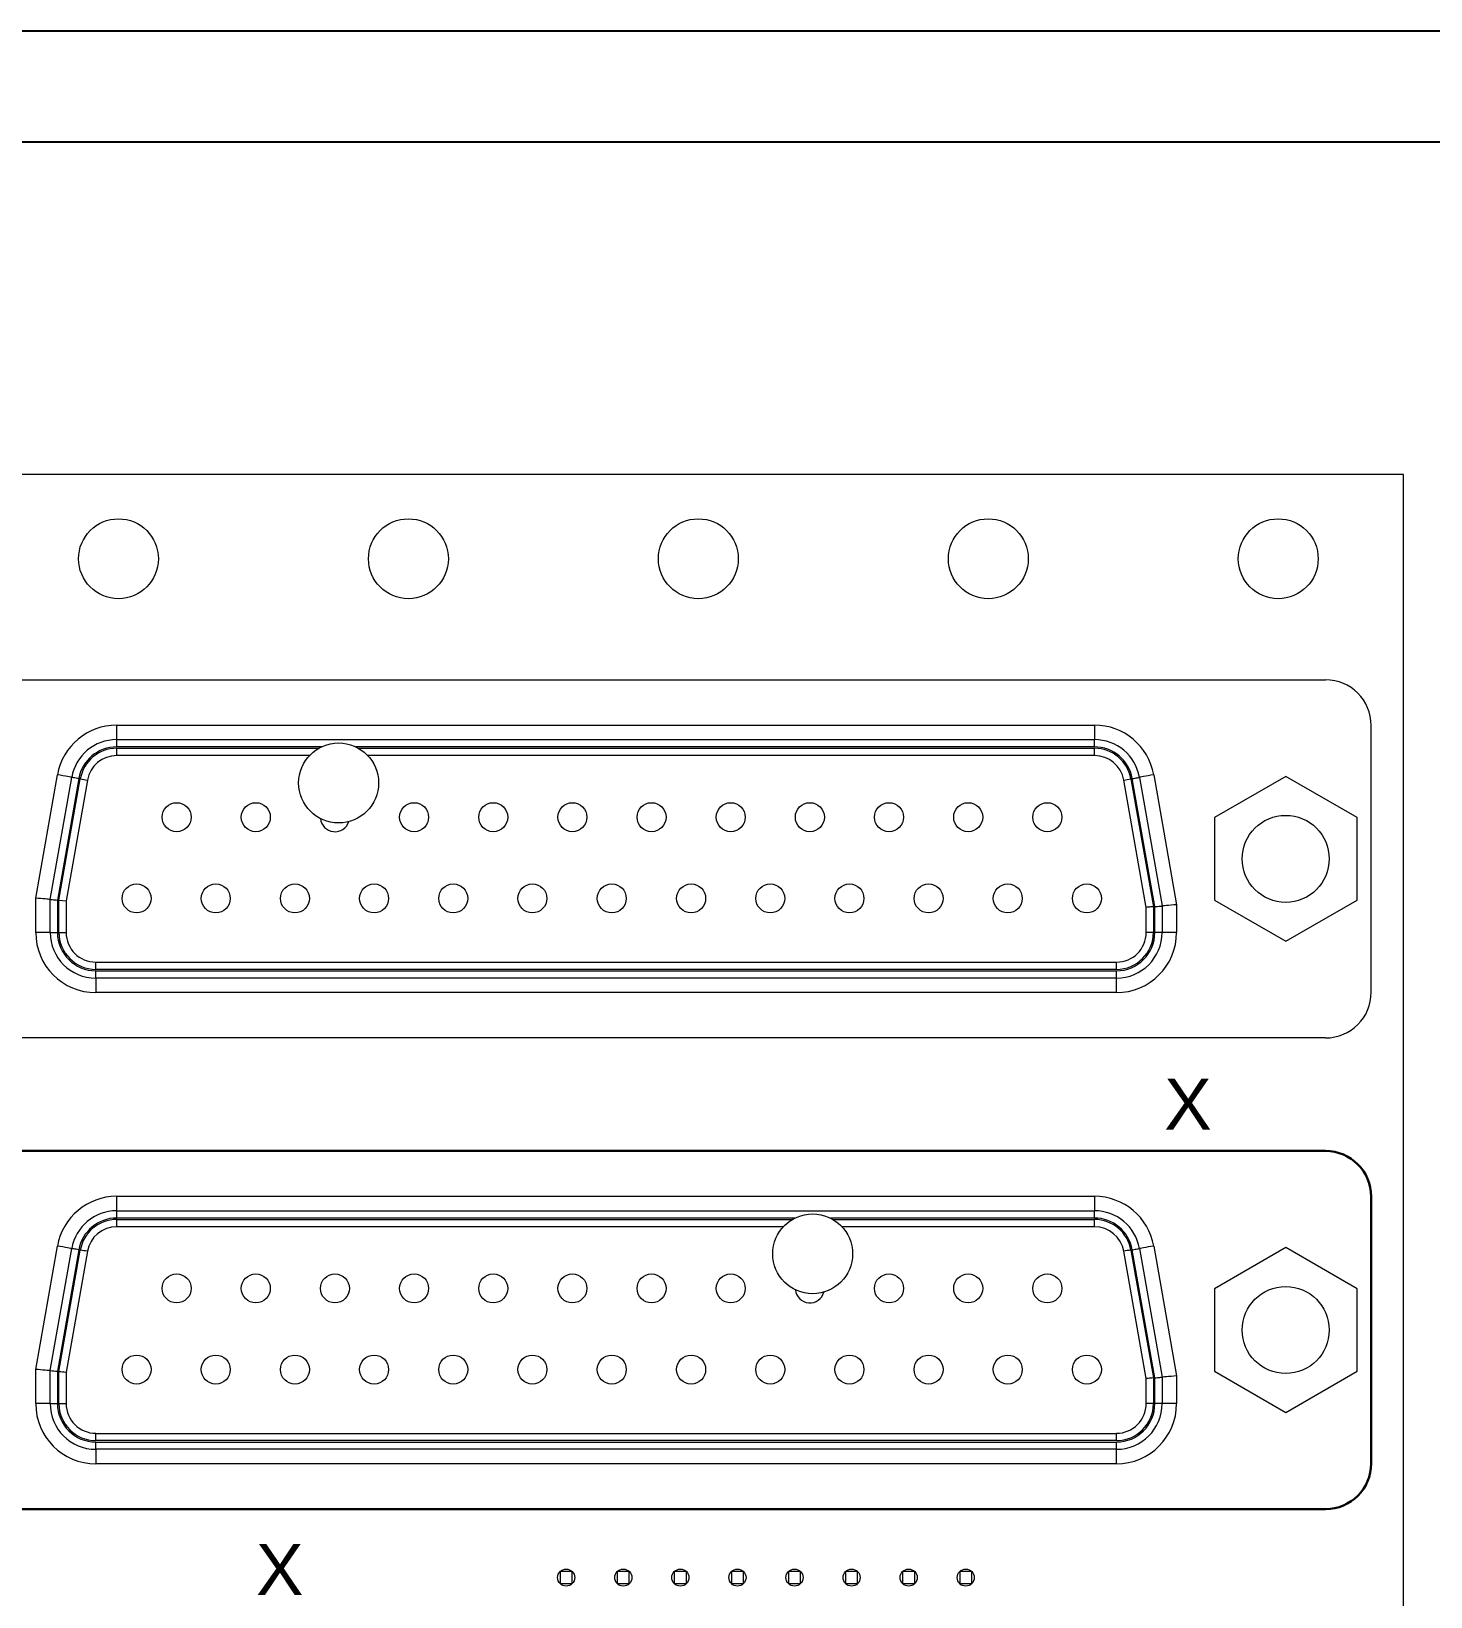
# Model space of a CAD drawing. Extents: x -194 to 239, y -574 to -265.
# Drawn here: x -55.7 to 20, y -349.3 to -264.6 of the extents above; entities that cross this region are included whole.
import ezdxf

# ---------------------------------------------------------------- set-up
doc = ezdxf.new("R2010")
doc.units = 0
doc.header["$LTSCALE"] = 0.5
doc.layers.get('0').update_dxf_attribs({"linetype": 'CONTINUOUS'})
doc.styles.get("Standard").update_dxf_attribs({"font": 'arial.ttf', "height": 3})

msp = doc.modelspace()

# ---------------------------------------------------------------- linework, layer by layer
for p, q in [((239.394, -264.62), (-194.257, -264.62)), ((233.394, -270.62), (-188.257, -270.62))]:
    msp.add_line(p, q)
at = {"color": 7, "linetype": 'Continuous', "lineweight": 5}
for p, q in [((18.542, -288.609), (-172.349, -288.609)), ((18.542, -486.929), (18.542, -288.609)), ((-62.649, -299.717), (14.323, -299.717)), ((-51.106, -302.169), (1.815, -302.169)), ((-51.106, -302.953), (-51.106, -302.169)), ((1.815, -302.169), (1.815, -302.953)), ((16.794, -316.625), (16.794, -302.188)), ((-51.106, -303.346), (-51.106, -302.953)), ((-51.106, -302.953), (1.815, -302.953)), ((1.815, -303.346), (1.815, -302.953)), ((-40.025, -303.346), (-51.106, -303.346)), ((-51.106, -303.816), (-51.106, -303.424)), ((-51.106, -303.424), (-40.174, -303.424)), ((-40.67, -303.816), (-51.106, -303.816)), ((1.815, -303.346), (-38.165, -303.346)), ((-38.015, -303.424), (1.815, -303.424)), ((1.815, -303.816), (-37.519, -303.816)), ((1.815, -303.816), (1.815, -303.424)), ((-55.49, -311.535), (-54.313, -304.859)), ((5.021, -304.859), (6.261, -311.888)), ((12.165, -304.948), (8.304, -307.177)), ((16.027, -307.177), (12.165, -304.948)), ((-54.705, -311.604), (-53.54, -304.996)), ((-53.153, -305.064), (-54.313, -311.638)), ((-54.234, -311.645), (-53.076, -305.077)), ((-52.69, -305.145), (-53.842, -311.679)), ((4.613, -312.032), (3.399, -305.145)), ((3.785, -305.077), (5.005, -311.998)), ((5.084, -311.991), (3.862, -305.064)), ((4.249, -304.996), (5.476, -311.957)), ((8.304, -307.177), (8.304, -311.636)), ((16.027, -311.636), (16.027, -307.177)), ((-55.49, -313.389), (-55.49, -311.535)), ((-54.705, -313.389), (-54.705, -311.604)), ((-54.313, -311.638), (-54.313, -313.389)), ((-54.234, -313.389), (-54.234, -311.645)), ((-54.234, -311.645), (-53.842, -311.679)), ((-53.842, -311.679), (-53.842, -313.389)), ((8.304, -311.636), (12.165, -313.866)), ((12.165, -313.866), (16.027, -311.636)), ((4.613, -313.389), (4.613, -312.032)), ((5.005, -311.998), (5.005, -313.389)), ((5.084, -313.389), (5.084, -311.991)), ((5.476, -311.957), (5.476, -313.389)), ((6.261, -311.888), (6.261, -313.389)), ((-54.705, -313.389), (-55.49, -313.389)), ((-54.705, -313.389), (-54.313, -313.389)), ((-54.234, -313.389), (-53.842, -313.389)), ((5.005, -313.389), (4.613, -313.389)), ((5.476, -313.389), (5.084, -313.389)), ((6.261, -313.389), (5.476, -313.389)), ((-52.233, -315.39), (-52.233, -314.997)), ((-52.233, -314.997), (3.005, -314.997)), ((3.005, -315.39), (3.005, -314.997)), ((3.005, -315.39), (-52.233, -315.39)), ((-52.233, -315.86), (-52.233, -315.468)), ((-52.233, -315.468), (3.005, -315.468)), ((-52.233, -315.86), (-52.233, -316.645)), ((3.005, -315.86), (-52.233, -315.86)), ((3.005, -315.86), (3.005, -315.468)), ((3.005, -316.645), (3.005, -315.86)), ((3.005, -316.645), (-52.233, -316.645)), ((14.323, -319.097), (-62.649, -319.097)), ((-51.106, -327.669), (1.815, -327.669)), ((-51.106, -328.454), (-51.106, -327.669)), ((1.815, -327.669), (1.815, -328.454)), ((-51.106, -328.846), (-51.106, -328.454)), ((-51.106, -328.454), (1.815, -328.454)), ((1.815, -328.846), (1.815, -328.454)), ((-14.399, -328.846), (-51.106, -328.846)), ((-51.106, -329.317), (-51.106, -328.924)), ((-51.106, -328.924), (-14.543, -328.924)), ((-15.027, -329.317), (-51.106, -329.317)), ((1.815, -328.846), (-12.475, -328.846)), ((-12.331, -328.924), (1.815, -328.924)), ((1.815, -329.317), (-11.848, -329.317)), ((1.815, -329.317), (1.815, -328.924)), ((-55.49, -337.036), (-54.313, -330.36)), ((5.021, -330.36), (6.261, -337.389)), ((-54.705, -337.104), (-53.54, -330.496)), ((-53.153, -330.564), (-54.313, -337.139)), ((-54.234, -337.145), (-53.076, -330.578)), ((-52.69, -330.646), (-53.842, -337.18)), ((4.613, -337.533), (3.399, -330.646)), ((3.785, -330.578), (5.005, -337.499)), ((5.084, -337.492), (3.862, -330.564)), ((4.249, -330.496), (5.476, -337.457)), ((12.165, -330.449), (8.304, -332.678)), ((16.027, -332.678), (12.165, -330.449)), ((8.304, -332.678), (8.304, -337.137)), ((16.027, -337.137), (16.027, -332.678)), ((-55.49, -338.889), (-55.49, -337.036)), ((-54.705, -338.889), (-54.705, -337.104)), ((-54.313, -337.139), (-54.313, -338.889)), ((-54.234, -338.889), (-54.234, -337.145)), ((-53.842, -337.18), (-53.842, -338.889)), ((8.304, -337.137), (12.165, -339.366)), ((12.165, -339.366), (16.027, -337.137)), ((4.613, -338.889), (4.613, -337.533)), ((5.005, -337.499), (5.005, -338.889)), ((5.084, -338.889), (5.084, -337.492)), ((5.476, -337.457), (5.476, -338.889)), ((6.261, -337.389), (6.261, -338.889)), ((-54.705, -338.889), (-55.49, -338.889)), ((-54.705, -338.889), (-54.313, -338.889)), ((-54.234, -338.889), (-53.842, -338.889)), ((5.005, -338.889), (4.613, -338.889)), ((5.476, -338.889), (5.084, -338.889)), ((6.261, -338.889), (5.476, -338.889)), ((-52.233, -340.89), (-52.233, -340.498)), ((-52.233, -340.498), (3.005, -340.498)), ((3.005, -340.89), (3.005, -340.498)), ((3.005, -340.89), (-52.233, -340.89)), ((-52.233, -341.361), (-52.233, -340.969)), ((-52.233, -340.969), (3.005, -340.969)), ((-52.233, -341.361), (-52.233, -342.146)), ((3.005, -341.361), (-52.233, -341.361)), ((3.005, -341.361), (3.005, -340.969)), ((3.005, -342.146), (3.005, -341.361)), ((3.005, -342.146), (-52.233, -342.146)), ((-27.084, -347.956), (-26.467, -347.956)), ((-27.084, -348.651), (-27.084, -347.956)), ((-26.467, -347.956), (-26.467, -348.651)), ((-23.995, -347.956), (-23.378, -347.956)), ((-23.995, -348.651), (-23.995, -347.956)), ((-23.378, -347.956), (-23.378, -348.651)), ((-20.906, -348.651), (-20.906, -347.956)), ((-20.906, -347.956), (-20.288, -347.956)), ((-20.288, -347.956), (-20.288, -348.651)), ((-17.817, -347.956), (-17.199, -347.956)), ((-17.817, -348.651), (-17.817, -347.956)), ((-17.199, -347.956), (-17.199, -348.651)), ((-14.728, -348.651), (-14.728, -347.956)), ((-14.728, -347.956), (-14.11, -347.956)), ((-14.11, -347.956), (-14.11, -348.651)), ((-11.639, -347.956), (-11.021, -347.956)), ((-11.639, -348.651), (-11.639, -347.956)), ((-11.021, -347.956), (-11.021, -348.651)), ((-8.55, -348.651), (-8.55, -347.956)), ((-8.55, -347.956), (-7.932, -347.956)), ((-7.932, -347.956), (-7.932, -348.651)), ((-5.461, -348.651), (-5.461, -347.956)), ((-5.461, -347.956), (-4.843, -347.956)), ((-4.843, -347.956), (-4.843, -348.651)), ((-26.467, -348.651), (-27.084, -348.651)), ((-23.378, -348.651), (-23.995, -348.651)), ((-20.288, -348.651), (-20.906, -348.651)), ((-17.199, -348.651), (-17.817, -348.651)), ((-14.11, -348.651), (-14.728, -348.651)), ((-11.021, -348.651), (-11.639, -348.651)), ((-7.932, -348.651), (-8.55, -348.651)), ((-4.843, -348.651), (-5.461, -348.651))]:
    msp.add_line(p, q, dxfattribs=at)
at = {"color": 1, "linetype": 'Continuous', "lineweight": 30}
for p, q in [((-62.649, -325.217), (14.323, -325.217)), ((16.794, -342.126), (16.794, -327.689)), ((14.323, -344.597), (-62.649, -344.597))]:
    msp.add_line(p, q, dxfattribs=at)
at = {"color": 7, "linetype": 'Continuous', "lineweight": 5, "flags": 128}
for points in [[(-53.54, -304.996), (-53.555, -304.993), (-53.599, -304.985), (-53.67, -304.973), (-53.766, -304.956), (-53.883, -304.935), (-54.017, -304.912), (-54.162, -304.886), (-54.313, -304.859)], [(5.021, -304.859), (4.871, -304.886), (4.726, -304.912), (4.592, -304.935), (4.475, -304.956), (4.379, -304.973), (4.308, -304.985), (4.264, -304.993), (4.249, -304.996)], [(-53.153, -305.064), (-53.229, -305.05), (-53.301, -305.038), (-53.368, -305.026), (-53.427, -305.016), (-53.475, -305.007), (-53.51, -305.001), (-53.532, -304.997), (-53.54, -304.996)], [(3.862, -305.064), (3.938, -305.05), (4.01, -305.038), (4.077, -305.026), (4.136, -305.016), (4.184, -305.007), (4.219, -305.001), (4.241, -304.997), (4.249, -304.996)], [(-54.705, -311.604), (-54.717, -311.603), (-54.752, -311.6), (-54.81, -311.595), (-54.889, -311.588), (-54.985, -311.579), (-55.097, -311.569), (-55.221, -311.559), (-55.353, -311.547), (-55.49, -311.535)], [(-54.705, -311.604), (-54.697, -311.604), (-54.675, -311.606), (-54.639, -311.61), (-54.59, -311.614), (-54.531, -311.619), (-54.463, -311.625), (-54.389, -311.631), (-54.313, -311.638)], [(5.005, -311.998), (4.929, -312.005), (4.855, -312.011), (4.787, -312.017), (4.728, -312.022), (4.679, -312.027), (4.643, -312.03), (4.621, -312.032), (4.613, -312.032)], [(5.084, -311.991), (5.16, -311.984), (5.234, -311.978), (5.302, -311.972), (5.361, -311.967), (5.41, -311.963), (5.446, -311.959), (5.469, -311.958), (5.476, -311.957)], [(6.261, -311.888), (6.108, -311.902), (5.961, -311.915), (5.825, -311.926), (5.706, -311.937), (5.608, -311.945), (5.536, -311.952), (5.491, -311.956), (5.476, -311.957)], [(-53.54, -330.496), (-53.555, -330.494), (-53.599, -330.486), (-53.67, -330.473), (-53.766, -330.456), (-53.883, -330.436), (-54.017, -330.412), (-54.162, -330.386), (-54.313, -330.36)], [(5.021, -330.36), (4.871, -330.386), (4.726, -330.412), (4.592, -330.436), (4.475, -330.456), (4.379, -330.473), (4.308, -330.486), (4.264, -330.494), (4.249, -330.496)], [(-53.153, -330.564), (-53.229, -330.551), (-53.301, -330.538), (-53.368, -330.526), (-53.427, -330.516), (-53.475, -330.508), (-53.51, -330.501), (-53.532, -330.497), (-53.54, -330.496)], [(3.862, -330.564), (3.938, -330.551), (4.01, -330.538), (4.077, -330.526), (4.136, -330.516), (4.184, -330.508), (4.219, -330.501), (4.241, -330.497), (4.249, -330.496)], [(-54.705, -337.104), (-54.717, -337.103), (-54.752, -337.1), (-54.81, -337.095), (-54.889, -337.088), (-54.985, -337.08), (-55.097, -337.07), (-55.221, -337.059), (-55.353, -337.048), (-55.49, -337.036)], [(5.005, -337.499), (4.929, -337.505), (4.855, -337.512), (4.787, -337.518), (4.728, -337.523), (4.679, -337.527), (4.643, -337.53), (4.621, -337.532), (4.613, -337.533)], [(5.084, -337.492), (5.16, -337.485), (5.234, -337.479), (5.302, -337.473), (5.361, -337.467), (5.41, -337.463), (5.446, -337.46), (5.469, -337.458), (5.476, -337.457)], [(6.261, -337.389), (6.108, -337.402), (5.961, -337.415), (5.825, -337.427), (5.706, -337.437), (5.608, -337.446), (5.536, -337.452), (5.491, -337.456), (5.476, -337.457)]]:
    msp.add_lwpolyline(points, dxfattribs=at)
at = {"color": 7, "linetype": 'Continuous', "lineweight": 5}
for centre, radius in [((-51.009, -293.165), 2.162), ((-35.317, -293.165), 2.162), ((-19.624, -293.165), 2.162), ((-3.932, -293.165), 2.162), ((11.761, -293.165), 2.162), ((-39.095, -305.298), 2.162), ((-47.861, -307.152), 0.785), ((-43.577, -307.152), 0.785), ((-35.009, -307.152), 0.785), ((-30.725, -307.152), 0.785), ((-26.441, -307.152), 0.785), ((-22.157, -307.152), 0.785), ((-17.873, -307.152), 0.785), ((-13.588, -307.152), 0.785), ((-9.304, -307.152), 0.785), ((-5.02, -307.152), 0.785), ((-0.736, -307.152), 0.785), ((12.165, -309.407), 2.354), ((-50.027, -311.546), 0.785), ((-45.743, -311.546), 0.785), ((-41.459, -311.546), 0.785), ((-37.174, -311.546), 0.785), ((-32.89, -311.546), 0.785), ((-28.606, -311.546), 0.785), ((-24.31, -311.546), 0.785), ((-20.015, -311.546), 0.785), ((-15.73, -311.546), 0.785), ((-11.446, -311.546), 0.785), ((-7.162, -311.546), 0.785), ((-2.878, -311.546), 0.785), ((1.406, -311.546), 0.785), ((-13.437, -330.783), 2.162), ((-47.861, -332.652), 0.785), ((-43.577, -332.652), 0.785), ((-39.293, -332.652), 0.785), ((-35.009, -332.652), 0.785), ((-30.725, -332.652), 0.785), ((-26.441, -332.652), 0.785), ((-22.157, -332.652), 0.785), ((-17.873, -332.652), 0.785), ((-9.304, -332.652), 0.785), ((-5.02, -332.652), 0.785), ((-0.736, -332.652), 0.785), ((12.165, -334.907), 2.354), ((-50.027, -337.046), 0.785), ((-45.743, -337.046), 0.785), ((-41.459, -337.046), 0.785), ((-37.174, -337.046), 0.785), ((-32.89, -337.046), 0.785), ((-28.606, -337.046), 0.785), ((-24.31, -337.046), 0.785), ((-20.015, -337.046), 0.785), ((-15.73, -337.046), 0.785), ((-11.446, -337.046), 0.785), ((-7.162, -337.046), 0.785), ((-2.878, -337.046), 0.785), ((1.406, -337.046), 0.785), ((-26.776, -348.305), 0.463), ((-23.686, -348.305), 0.463), ((-20.597, -348.305), 0.463), ((-17.508, -348.305), 0.463), ((-14.419, -348.305), 0.463), ((-11.33, -348.305), 0.463), ((-8.241, -348.305), 0.463), ((-5.152, -348.305), 0.463)]:
    msp.add_circle(centre, radius, dxfattribs=at)
for centre, radius, start, end in [((14.323, -302.188), 2.472, 0, 90), ((-51.106, -305.425), 3.256, 90, 170), ((1.815, -305.425), 3.256, 10, 90), ((-51.106, -305.425), 2.472, 90, 170), ((1.815, -305.425), 2.472, 10, 90), ((-51.106, -305.425), 2.079, 90, 170), ((-51.106, -305.425), 2.001, 90, 170), ((-51.106, -305.425), 1.608, 90, 170), ((1.815, -305.425), 2.079, 10, 90), ((1.815, -305.425), 2.001, 10, 90), ((1.815, -305.425), 1.608, 10, 90), ((-10.757, -66.249), 242.549, 259.95192, 260.04458), ((-33.194, -96.478), 211.851, 279.94636, 280.05247), ((-39.293, -307.152), 0.785, 185.39193, 342.39255), ((-52.233, -313.389), 3.256, 180, 270), ((-52.233, -313.389), 2.472, 180, 270), ((-52.233, -313.389), 2.079, 180, 270), ((-52.233, -313.389), 2.001, 180, 270), ((-52.233, -313.389), 1.608, 180, 270), ((3.005, -313.389), 3.256, 270, 0), ((3.005, -313.389), 2.079, 270, 0), ((3.005, -313.389), 2.001, 270, 0), ((3.005, -313.389), 2.472, 270, 0), ((3.005, -313.389), 1.608, 270, 0), ((14.323, -316.625), 2.472, 270, 0), ((-51.106, -330.925), 3.256, 90, 170), ((1.815, -330.925), 3.256, 10, 90), ((-51.106, -330.925), 2.472, 90, 170), ((1.815, -330.925), 2.472, 10, 90), ((-51.106, -330.925), 2.079, 90, 170), ((-51.106, -330.925), 2.001, 90, 170), ((-51.106, -330.925), 1.608, 90, 170), ((1.815, -330.925), 2.079, 10, 90), ((1.815, -330.925), 2.001, 10, 90), ((1.815, -330.925), 1.608, 10, 90), ((-75.963, -461.481), 132.889, 79.91369, 80.08281), ((51.399, -601.754), 275.325, 99.95859, 100.04024), ((-13.588, -332.652), 0.785, 185.98841, 344.75674), ((-36.59, -132.424), 205.481, 264.94229, 265.05209), ((-44.956, -233.417), 104.143, 264.88887, 265.10551), ((-52.233, -338.889), 3.256, 180, 270), ((-52.233, -338.889), 2.472, 180, 270), ((-52.233, -338.889), 2.079, 180, 270), ((-52.233, -338.889), 2.001, 180, 270), ((-52.233, -338.889), 1.608, 180, 270), ((3.005, -338.889), 3.256, 270, 0), ((3.005, -338.889), 2.079, 270, 0), ((3.005, -338.889), 2.001, 270, 0), ((3.005, -338.889), 1.608, 270, 0), ((3.005, -338.889), 2.472, 270, 0)]:
    msp.add_arc(centre, radius, start, end, dxfattribs=at)
at = {"color": 1, "linetype": 'Continuous', "lineweight": 30}
for centre, start, end in [((14.323, -327.689), 0, 90), ((14.323, -342.126), 270, 0)]:
    msp.add_arc(centre, 2.472, start, end, dxfattribs=at)

# ---------------------------------------------------------------- texts
at = {"color": 1, "lineweight": 5, "char_height": 2.759, "attachment_point": 1}
for insert in [(5.591, -321.301), (-43.565, -346.492)]:
    msp.add_mtext_dynamic_manual_height_columns('X', width=10, gutter_width=15, heights=[0], dxfattribs=dict(at, insert=insert))

doc.saveas('drawing.dxf')
